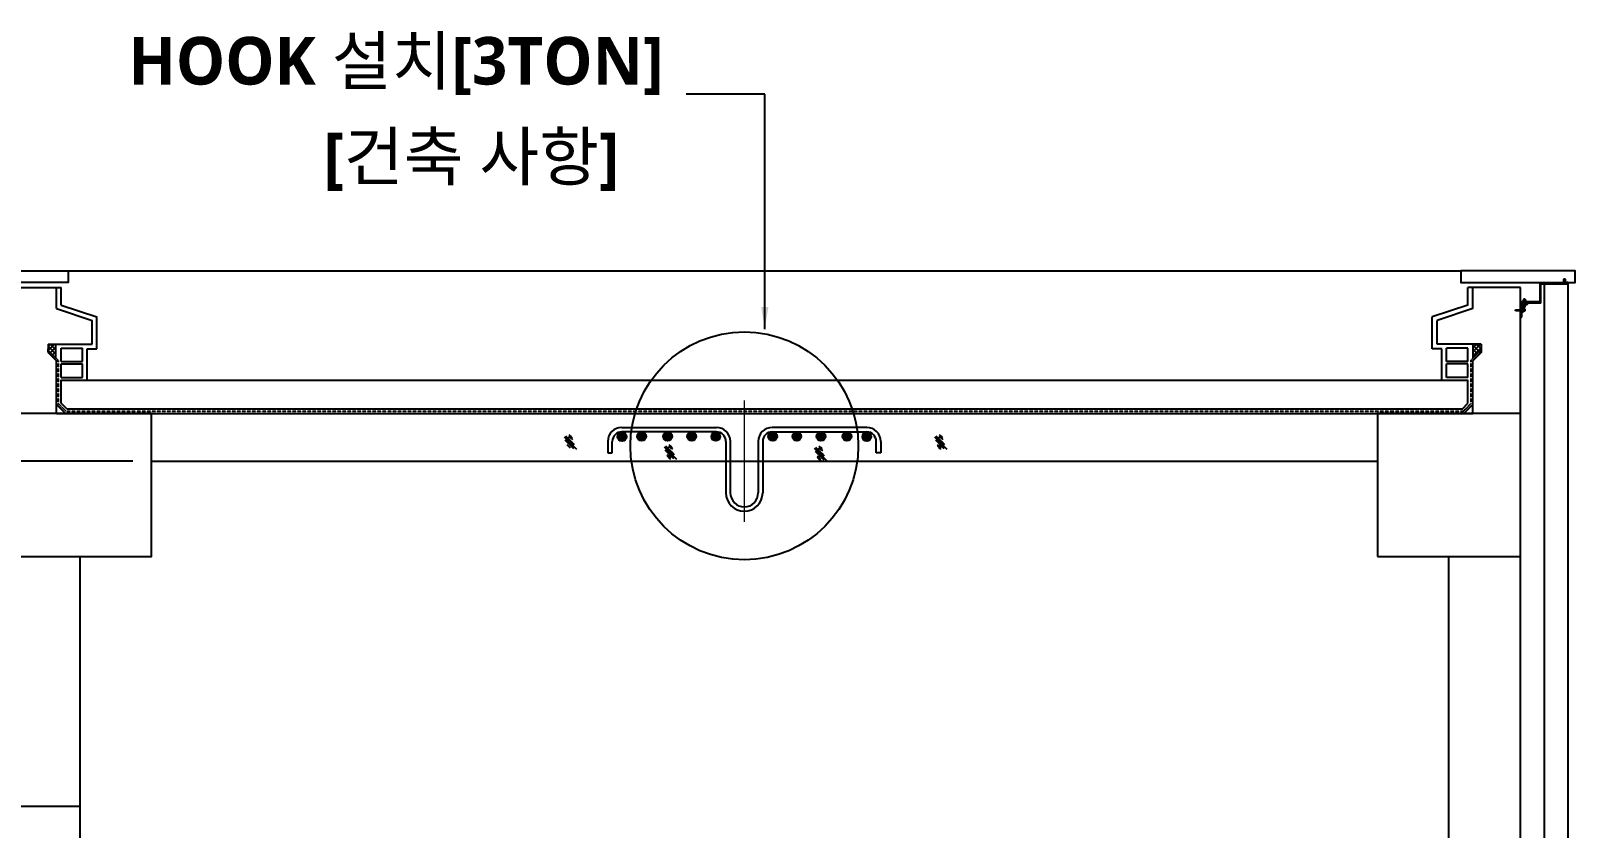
# Model space of a CAD drawing. Header units: millimetres. Extents: x 2370 to 266135, y -585395 to 33485.
# Drawn here: x 64598 to 71085, y 17434 to 20784 of the extents above; entities that cross this region are included whole.
import ezdxf
from ezdxf.enums import TextEntityAlignment as Align
from ezdxf.lldxf.tags import DXFTag

# ---------------------------------------------------------------- set-up
doc = ezdxf.new("R2010")
doc.units = ezdxf.units.MM
doc.linetypes.add('HID', pattern=[1.5, 1, -0.5])
for name, color, linetype in [('0글씨', 3, 'Continuous'), ('15', 15, 'Continuous'), ('1하지1', 3, 'Continuous'), ('3', 3, 'Continuous'), ('A-FLOR-ROOF-FIN', 6, 'Continuous'), ('A-SECT-ELEV', 8, 'Continuous'), ('A-ST-CONC', 2, 'Continuous'), ('A-WALL-MASN', 3, 'Continuous'), ('AA-FIN2', 6, 'Continuous'), ('BW', 3, 'Continuous'), ('ELC', 9, 'Continuous'), ('ELE8', 8, 'Continuous'), ('FIN', 9, 'Continuous'), ('HH', 9, 'Continuous'), ('HID', 7, 'HID'), ('out-fin', 6, 'Continuous'), ('주단면도-1$0$A-FLOR-GW', 6, 'Continuous'), ('주단면도-1$0$A-ST-CONC', 2, 'Continuous')]:
    doc.layers.add(name, color=color, linetype=linetype)
doc.layers.add('사선', color=1, linetype='Continuous', lineweight=13)
doc.styles.add('SH_진천_나눔', font='')
doc.styles.get("Standard").update_dxf_attribs({"font": 'NanumGothicBold.ttf'})
doc.styles.get('SH_진천_나눔').set_extended_font_data('NanumGothic', bold=True)
tags = doc.linetypes.add('CENTER', pattern=[2, 1.25, -0.25, 0.25, -0.25]).pattern_tags.tags
tags[10:11] = [DXFTag(74, 4), DXFTag(75, 0), DXFTag(340, '0'), DXFTag(46, 1.0), DXFTag(50, 0.0), DXFTag(44, 0.0), DXFTag(45, 0.0)]
tags[8:9] = [DXFTag(74, 4), DXFTag(75, 0), DXFTag(340, '0'), DXFTag(46, 1.0), DXFTag(50, 0.0), DXFTag(44, 0.0), DXFTag(45, 0.0)]
tags[6:7] = [DXFTag(74, 4), DXFTag(75, 0), DXFTag(340, '0'), DXFTag(46, 1.0), DXFTag(50, 0.0), DXFTag(44, 0.0), DXFTag(45, 0.0)]
tags[4:5] = [DXFTag(74, 4), DXFTag(75, 0), DXFTag(340, '0'), DXFTag(46, 1.0), DXFTag(50, 0.0), DXFTag(44, 0.0), DXFTag(45, 0.0)]
doc.dimstyles.new('DIM-A-002-단면', dxfattribs={"dimscale": 330, "dimtxt": 1, "dimasz": 0.4, "dimexe": 0.2, "dimexo": 0.3, "dimgap": 0.4, "dimtad": 1, "dimdec": 0, "dimtxsty": 'Standard', "dimcen": 0, "dimclrd": 15, "dimclre": 15, "dimclrt": 3, "dimadec": 0, "dimazin": 0, "dimtfac": 1, "dimtmove": 0, "dimatfit": 3, "dimfxl": 1, "dimarcsym": 0})
doc.dimstyles.new('DIM-A-출입구 단면', dxfattribs={"dimscale": 230, "dimtxt": 1, "dimasz": 0.4, "dimexe": 0.2, "dimexo": 0.3, "dimgap": 0.4, "dimtad": 1, "dimdec": 0, "dimtxsty": 'Standard', "dimcen": 0, "dimclrd": 15, "dimclre": 15, "dimclrt": 3, "dimadec": 0, "dimazin": 0, "dimtfac": 1, "dimtmove": 0, "dimatfit": 3, "dimfxl": 1, "dimarcsym": 0})

# ---------------------------------------------------------------- blocks, each defined once
blk = doc.blocks.new('*D1318')
at = {"layer": '15', "color": 15, "lineweight": -2, "ltscale": 600}
for p, q in [((59600.9, 15558.2), (59600.9, 18312.7)), ((64705.6, 15426.2), (59534.9, 15426.2)), ((59600.9, 15426.2), (59600.9, 15326.2)), ((64705.6, 15326.2), (59534.9, 15326.2)), ((59600.9, 15194.2), (59600.9, 15062.2))]:
    blk.add_line(p, q, dxfattribs=at)
at = {"layer": '15', "color": 15}
for points in [[(59578.9, 15558.2), (59622.9, 15558.2), (59600.9, 15426.2)], [(59622.9, 15194.2), (59578.9, 15194.2), (59600.9, 15326.2)]]:
    blk.add_solid(points, dxfattribs=at)
at = {"layer": 'Defpoints', "color": 0}
for p in [(64804.6, 15426.2), (59600.9, 15326.2), (64804.6, 15326.2)]:
    blk.add_point(p, dxfattribs=at)
at = {"layer": '15', "color": 3, "ltscale": 600, "insert": (59252.3, 17264.5), "char_height": 330, "attachment_point": 5, "rotation": 90}
blk.add_mtext('무근 100', dxfattribs=at)
blk = doc.blocks.new('*D1322')
at = {"color": 15, "lineweight": -2}
for p, q in [((65026.1, 18976.2), (58405.3, 18976.2)), ((58471.3, 18844.2), (58471.3, 15558.2)), ((63648.9, 15426.2), (58405.3, 15426.2))]:
    blk.add_line(p, q, dxfattribs=at)
at = {"color": 15}
for points in [[(58493.3, 18844.2), (58449.3, 18844.2), (58471.3, 18976.2)], [(58449.3, 15558.2), (58493.3, 15558.2), (58471.3, 15426.2)]]:
    blk.add_solid(points, dxfattribs=at)
at = {"layer": 'Defpoints', "color": 0}
for p in [(65125.1, 18976.2), (58471.3, 15426.2), (63747.9, 15426.2)]:
    blk.add_point(p, dxfattribs=at)
at = {"color": 3, "ltscale": 600, "insert": (58157.2, 17201.2), "char_height": 330, "attachment_point": 5, "rotation": 90}
blk.add_mtext('MR 3550', dxfattribs=at)

msp = doc.modelspace()

# ---------------------------------------------------------------- hatches: boundary and pattern name
at = {"layer": 'HH'}
h = msp.add_hatch(dxfattribs=at)
h.set_pattern_fill('ANSI37', color=256, scale=100, style=0)
h.set_pattern_definition([(45, (155056.295, 4944.821), (-8.8388348, 8.8388348), []), (135, (155056.295, 4944.821), (-8.8388348, -8.8388348), [])])
h.paths.add_polyline_path([(64702.6, 19467.3), (64669.6, 19467.3), (64669.6, 19441.5), (64702.6, 19408.5)])
h = msp.add_hatch(dxfattribs=at)
h.set_pattern_fill('ANSI37', color=256, scale=100, angle=180, style=0)
h.set_pattern_definition([(45, (158006.295, 4944.821), (-8.8388348, 8.8388348), []), (135, (158006.295, 4944.821), (-8.8388348, -8.8388348), [])])
h.paths.add_polyline_path([(70656.6, 19467.3), (70689.6, 19467.3), (70689.6, 19441.5), (70656.6, 19408.5)])

# ---------------------------------------------------------------- linework, layer by layer
at = {"color": 4}
for p, q in [((67081.6, 19060.3), (67062.2, 19079.7)), ((67079.1, 19060.4), (67062.3, 19077.2)), ((67083.8, 19060.5), (67062.4, 19081.9)), ((67076.1, 19060.9), (67062.8, 19074.2)), ((67085.8, 19060.9), (67062.9, 19083.9)), ((67087.6, 19061.5), (67063.5, 19085.7)), ((67089.3, 19062.3), (67064.2, 19087.4)), ((67090.9, 19063.2), (67065.1, 19088.9)), ((67092.3, 19064.2), (67066.1, 19090.4)), ((67093.6, 19065.3), (67067.2, 19091.7)), ((67094.8, 19066.5), (67068.5, 19092.9)), ((67095.9, 19067.9), (67069.8, 19094)), ((67096.9, 19069.3), (67071.3, 19094.9)), ((67097.7, 19070.9), (67072.9, 19095.8)), ((67098.4, 19072.6), (67074.6, 19096.5)), ((67099, 19074.5), (67076.5, 19097.1)), ((67099.4, 19076.6), (67078.5, 19097.4)), ((67099.5, 19078.9), (67080.8, 19097.6)), ((67099.4, 19081.5), (67083.4, 19097.4)), ((67098.6, 19084.6), (67086.5, 19096.7)), ((67096.4, 19089.3), (67091.2, 19094.4)), ((67163.4, 19061.5), (67144.7, 19080.2)), ((67165.7, 19061.6), (67144.8, 19082.5)), ((67160.8, 19061.7), (67144.9, 19077.6)), ((67167.7, 19062), (67145.2, 19084.5)), ((67157.6, 19062.4), (67145.6, 19074.4)), ((67169.6, 19062.6), (67145.8, 19086.4)), ((67171.3, 19063.3), (67146.5, 19088.1)), ((67172.9, 19064.1), (67147.3, 19089.7)), ((67174.4, 19065.1), (67148.3, 19091.2)), ((67175.7, 19066.2), (67149.4, 19092.5)), ((67177, 19067.4), (67150.6, 19093.8)), ((67178.1, 19068.7), (67151.9, 19094.9)), ((67179.1, 19070.1), (67153.3, 19095.9)), ((67180, 19071.7), (67154.9, 19096.8)), ((67180.7, 19073.4), (67156.5, 19097.5)), ((67181.3, 19075.2), (67158.4, 19098.1)), ((67181.8, 19077.2), (67160.4, 19098.6)), ((67182, 19079.4), (67162.6, 19098.8)), ((67181.9, 19081.9), (67165.1, 19098.7)), ((67181.4, 19084.8), (67168, 19098.2)), ((67179.9, 19088.8), (67172, 19096.7)), ((67272.9, 19061.5), (67253.6, 19080.8)), ((67270.4, 19061.6), (67253.7, 19078.3)), ((67275.1, 19061.7), (67253.8, 19083)), ((67277.1, 19062.2), (67254.2, 19085.1)), ((67267.4, 19062.2), (67254.2, 19075.3)), ((67278.9, 19062.8), (67254.8, 19086.9)), ((67280.6, 19063.5), (67255.6, 19088.6)), ((67282.2, 19064.4), (67256.4, 19090.1)), ((67283.6, 19065.4), (67257.4, 19091.6)), ((67284.9, 19066.5), (67258.6, 19092.9)), ((67286.1, 19067.7), (67259.8, 19094.1)), ((67287.2, 19069.1), (67261.1, 19095.2)), ((67288.2, 19070.5), (67262.6, 19096.1)), ((67289.1, 19072.1), (67264.2, 19097)), ((67289.8, 19073.8), (67265.9, 19097.7)), ((67290.3, 19075.7), (67267.7, 19098.3)), ((67290.7, 19077.7), (67269.8, 19098.7)), ((67290.9, 19080), (67272.1, 19098.8)), ((67290.7, 19082.6), (67274.7, 19098.7)), ((67290.1, 19085.7), (67277.8, 19098)), ((67375, 19061.5), (67355.2, 19081.4)), ((67372.6, 19061.5), (67355.2, 19079)), ((67377.2, 19061.8), (67355.4, 19083.6)), ((67369.8, 19061.9), (67355.6, 19076.1)), ((67379.1, 19062.3), (67355.9, 19085.5)), ((67380.9, 19062.9), (67356.5, 19087.3)), ((67366.1, 19063.1), (67356.8, 19072.5)), ((67382.6, 19063.7), (67357.3, 19089)), ((67384.1, 19064.6), (67358.2, 19090.5)), ((67385.5, 19065.6), (67359.3, 19091.9)), ((67386.8, 19066.8), (67360.4, 19093.2)), ((67388, 19068), (67361.7, 19094.3)), ((67389, 19069.4), (67363, 19095.4)), ((67390, 19070.9), (67364.5, 19096.4)), ((67390.8, 19072.5), (67366.1, 19097.2)), ((67391.5, 19074.3), (67367.9, 19097.9)), ((67392, 19076.2), (67369.8, 19098.4)), ((67392.3, 19078.3), (67371.9, 19098.7)), ((67392.4, 19080.6), (67374.2, 19098.8)), ((67392.2, 19083.3), (67376.9, 19098.5)), ((67391.3, 19086.6), (67380.3, 19097.6)), ((67474.6, 19060.8), (67456.2, 19079.3)), ((67477, 19060.9), (67456.3, 19081.6)), ((67472, 19061), (67456.4, 19076.6)), ((67479, 19061.3), (67456.6, 19083.7)), ((67480.9, 19061.8), (67457.2, 19085.6)), ((67468.8, 19061.8), (67457.2, 19073.4)), ((67482.7, 19062.5), (67457.9, 19087.3)), ((67484.3, 19063.4), (67458.7, 19088.9)), ((67485.7, 19064.3), (67459.7, 19090.4)), ((67487.1, 19065.4), (67460.8, 19091.7)), ((67488.3, 19066.6), (67461.9, 19093)), ((67489.5, 19067.9), (67463.2, 19094.1)), ((67490.5, 19069.3), (67464.7, 19095.1)), ((67491.4, 19070.8), (67466.2, 19096)), ((67492.1, 19072.5), (67467.9, 19096.8)), ((67492.8, 19074.3), (67469.7, 19097.4)), ((67493.2, 19076.3), (67471.7, 19097.8)), ((67493.5, 19078.5), (67473.8, 19098.1)), ((67493.4, 19080.9), (67476.3, 19098.1)), ((67493, 19083.8), (67479.2, 19097.6)), ((67491.6, 19087.6), (67483, 19096.2)), ((67713.1, 19061.3), (67695.4, 19079)), ((67715.5, 19061.4), (67695.5, 19081.4)), ((67717.6, 19061.7), (67695.8, 19083.5)), ((67710.3, 19061.7), (67695.8, 19076.2)), ((67719.6, 19062.2), (67696.3, 19085.5)), ((67721.4, 19062.8), (67696.9, 19087.3)), ((67706.8, 19062.8), (67696.9, 19072.7)), ((67723, 19063.6), (67697.7, 19088.9)), ((67724.5, 19064.5), (67698.6, 19090.4)), ((67725.9, 19065.6), (67699.7, 19091.8)), ((67727.2, 19066.7), (67700.8, 19093.1)), ((67728.4, 19068), (67702.1, 19094.3)), ((67729.4, 19069.4), (67703.5, 19095.3)), ((67730.4, 19070.9), (67704.9, 19096.3)), ((67731.2, 19072.5), (67706.6, 19097.1)), ((67731.8, 19074.2), (67708.3, 19097.7)), ((67732.3, 19076.2), (67710.3, 19098.3)), ((67732.7, 19078.3), (67712.4, 19098.6)), ((67732.7, 19080.6), (67714.7, 19098.6)), ((67732.4, 19083.4), (67717.5, 19098.3)), ((67731.5, 19086.8), (67720.9, 19097.4)), ((67815.5, 19061.5), (67796.5, 19080.4)), ((67817.7, 19061.7), (67796.7, 19082.7)), ((67812.9, 19061.6), (67796.7, 19077.9)), ((67819.8, 19062.1), (67797.1, 19084.7)), ((67809.8, 19062.3), (67797.3, 19074.8)), ((67821.6, 19062.6), (67797.7, 19086.6)), ((67823.3, 19063.4), (67798.4, 19088.3)), ((67824.9, 19064.2), (67799.3, 19089.9)), ((67826.4, 19065.2), (67800.2, 19091.3)), ((67827.7, 19066.3), (67801.3, 19092.7)), ((67828.9, 19067.5), (67802.6, 19093.9)), ((67830, 19068.8), (67803.9, 19095)), ((67831, 19070.3), (67805.3, 19096)), ((67831.9, 19071.8), (67806.9, 19096.9)), ((67832.6, 19073.5), (67808.6, 19097.6)), ((67833.2, 19075.4), (67810.4, 19098.2)), ((67833.7, 19077.4), (67812.4, 19098.6)), ((67833.9, 19079.6), (67814.7, 19098.8)), ((67833.8, 19082.1), (67817.2, 19098.7)), ((67833.2, 19085.2), (67820.2, 19098.1)), ((67831.5, 19089.3), (67824.4, 19096.4)), ((67917.7, 19061.4), (67898.1, 19081)), ((67915.2, 19061.5), (67898.2, 19078.5)), ((67919.9, 19061.7), (67898.4, 19083.2)), ((67912.3, 19062), (67898.7, 19075.6)), ((67921.8, 19062.1), (67898.8, 19085.2)), ((67923.7, 19062.7), (67899.4, 19087)), ((67925.3, 19063.5), (67900.2, 19088.6)), ((67926.9, 19064.4), (67901.1, 19090.2)), ((67928.3, 19065.4), (67902.1, 19091.6)), ((67929.6, 19066.5), (67903.2, 19092.9)), ((67930.8, 19067.8), (67904.5, 19094.1)), ((67931.9, 19069.1), (67905.8, 19095.2)), ((67932.8, 19070.6), (67907.3, 19096.1)), ((67933.7, 19072.2), (67908.9, 19097)), ((67934.4, 19073.9), (67910.6, 19097.7)), ((67934.9, 19075.8), (67912.5, 19098.2)), ((67935.3, 19077.9), (67914.5, 19098.6)), ((67935.4, 19080.2), (67916.8, 19098.7)), ((67935.2, 19082.8), (67919.5, 19098.5)), ((67934.5, 19086), (67922.7, 19097.8)), ((68027.1, 19061.6), (68007, 19081.7)), ((68024.7, 19061.6), (68007, 19079.3)), ((68029.2, 19061.9), (68007.3, 19083.8)), ((68021.9, 19061.9), (68007.3, 19076.5)), ((68031.1, 19062.4), (68007.8, 19085.8)), ((68032.9, 19063.1), (68008.4, 19087.6)), ((68018.4, 19063), (68008.4, 19073)), ((68034.6, 19063.9), (68009.2, 19089.2)), ((68036.1, 19064.8), (68010.2, 19090.7)), ((68037.5, 19065.8), (68011.2, 19092.1)), ((68038.7, 19067), (68012.3, 19093.4)), ((68039.9, 19068.3), (68013.6, 19094.5)), ((68041, 19069.6), (68015, 19095.6)), ((68041.9, 19071.1), (68016.5, 19096.5)), ((68042.7, 19072.8), (68018.1, 19097.3)), ((68043.4, 19074.5), (68019.9, 19098)), ((68043.9, 19076.5), (68021.8, 19098.5)), ((68044.2, 19078.6), (68023.9, 19098.8)), ((68044.2, 19080.9), (68026.3, 19098.9)), ((68043.9, 19083.7), (68029.1, 19098.6)), ((68042.9, 19087.1), (68032.5, 19097.6)), ((68109.9, 19059.5), (68090.5, 19078.9)), ((68107.4, 19059.5), (68090.5, 19076.4)), ((68112.1, 19059.7), (68090.7, 19081.1)), ((68114.1, 19060.1), (68091.1, 19083.1)), ((68104.5, 19060), (68091.1, 19073.5)), ((68116, 19060.7), (68091.8, 19084.9)), ((68117.6, 19061.5), (68092.5, 19086.6)), ((68119.2, 19062.4), (68093.4, 19088.2)), ((68120.6, 19063.4), (68094.4, 19089.6)), ((68121.9, 19064.5), (68095.5, 19090.9)), ((68123.1, 19065.7), (68096.8, 19092.1)), ((68124.2, 19067.1), (68098.1, 19093.2)), ((68125.2, 19068.6), (68099.6, 19094.1)), ((68126, 19070.1), (68101.2, 19095)), ((68126.7, 19071.9), (68102.9, 19095.7)), ((68127.3, 19073.7), (68104.8, 19096.3)), ((68127.6, 19075.8), (68106.8, 19096.6)), ((68127.8, 19078.1), (68109.1, 19096.8)), ((68127.6, 19080.7), (68111.7, 19096.6)), ((68126.9, 19083.9), (68114.9, 19095.9)), ((68124.5, 19088.7), (68119.7, 19093.5)), ((67072.2, 19062.4), (67064.3, 19070.2)), ((67152.9, 19064.7), (67147.9, 19069.7)), ((67263.3, 19063.8), (67255.8, 19071.3)), ((67463.6, 19064.6), (67460, 19068.2)), ((67805.4, 19064.3), (67799.3, 19070.4)), ((67908.4, 19063.4), (67900.1, 19071.7)), ((68100.6, 19061.5), (68092.5, 19069.5))]:
    msp.add_line(p, q, dxfattribs=at)
for p, q in [((67079.9, 19117.5), (67477.2, 19117.5)), ((67477.2, 19098.9), (67079.9, 19098.9)), ((67287.9, 19090.3), (67282.3, 19095.9)), ((68109, 19117.5), (67711.8, 19117.5)), ((67711.8, 19098.9), (68109, 19098.9)), ((67931.9, 19091), (67927.6, 19095.2)), ((67021.3, 19058.9), (67021.3, 19010.9)), ((67021.3, 19010.9), (67039.9, 19010.9)), ((67039.9, 19010.9), (67039.9, 19058.9)), ((67517.2, 19058.9), (67517.2, 18842.9)), ((67535.8, 19058.9), (67535.8, 18842.9)), ((67653.1, 19058.9), (67653.1, 18842.9)), ((67671.8, 19058.9), (67671.8, 18842.9)), ((68149, 19010.9), (68149, 19058.9)), ((68167.7, 19010.9), (68149, 19010.9)), ((68167.7, 19058.9), (68167.7, 19010.9))]:
    msp.add_line(p, q)
for centre in [(67080.9, 19078.9), (67163.4, 19080.2), (67272.2, 19080.2), (67373.8, 19080.1), (67474.8, 19079.5)]:
    msp.add_circle(centre, 18.7, dxfattribs=at)
at = {"color": 4, "linetype": 'Continuous'}
for centre, radius in [((67714.1, 19080.1), 18.6), ((67815.2, 19080.1), 18.7), ((67916.7, 19080.1), 18.7), ((68025.6, 19080.1), 18.7), ((68109.1, 19078.5), 18.7)]:
    msp.add_circle(centre, radius, dxfattribs=at)
for centre, radius, start, end in [((67079.9, 19058.9), 58.7, 90, 180), ((67079.9, 19058.9), 40, 90, 180), ((67477.2, 19058.9), 58.7, 0, 90), ((67477.2, 19058.9), 40, 0, 90), ((67711.8, 19058.9), 58.7, 90, 180), ((67711.8, 19058.9), 40, 90, 180), ((68109, 19058.9), 58.7, 0, 90), ((68109, 19058.9), 40, 0, 90), ((67594.5, 18842.9), 77.3, 180.00002, 0), ((67594.5, 18842.9), 58.7, 180.00002, 0)]:
    msp.add_arc(centre, radius, start, end)
at = {"layer": '1하지1'}
msp.add_circle((67594.7, 19040.5), 478.6, dxfattribs=at)
at = {"layer": '3'}
for p, q in [((66890.7, 19024.7), (66839, 19076.4)), ((66880.8, 19044.6), (66844.6, 19080.8)), ((66872.8, 19071.9), (66858.3, 19086.3)), ((66873.8, 19066.1), (66859.3, 19080.6)), ((68446.6, 19024.7), (68394.9, 19076.4)), ((68436.7, 19044.6), (68400.5, 19080.8)), ((68428.7, 19071.9), (68414.2, 19086.3)), ((68429.7, 19066.1), (68415.2, 19080.6)), ((66878.8, 19027.7), (66842.6, 19063.9)), ((66865.1, 19030.3), (66850.6, 19044.7)), ((67310.9, 18982.9), (67259.1, 19034.7)), ((67299, 18985.9), (67262.7, 19022.1)), ((67301, 19002.9), (67264.8, 19039.1)), ((67293, 19030.1), (67278.5, 19044.6)), ((67294, 19024.4), (67279.5, 19038.9)), ((67941.5, 18977), (67889.8, 19028.7)), ((67929.6, 18980), (67893.4, 19016.2)), ((67931.6, 18996.9), (67895.4, 19033.1)), ((67923.6, 19024.1), (67909.1, 19038.6)), ((67924.6, 19018.4), (67910.2, 19032.9)), ((68434.7, 19027.7), (68398.5, 19063.9)), ((68421, 19030.3), (68406.5, 19044.7)), ((68422, 19024.5), (68407.5, 19039)), ((67285.3, 18988.5), (67270.8, 19003)), ((67286.3, 18982.8), (67271.8, 18997.3)), ((67915.9, 18982.6), (67901.4, 18997)), ((67916.9, 18976.8), (67902.4, 18991.3))]:
    msp.add_line(p, q, dxfattribs=at)
for centre, radius in [((66859.6, 19077.1), 1.13), ((66864.7, 19079), 2.57), ((66866.6, 19073.3), 1.87), ((68415.5, 19077.1), 1.13), ((68420.6, 19079), 2.57), ((68422.5, 19073.3), 1.87), ((66858.7, 19059.7), 2.39), ((66857.9, 19052.4), 1.34), ((66867.7, 19052.8), 4.19), ((67278.9, 19018), 2.39), ((67278.1, 19010.7), 1.34), ((67279.7, 19035.3), 1.13), ((67284.8, 19037.3), 2.57), ((67287.9, 19011.1), 4.19), ((67286.7, 19031.6), 1.87), ((67909.5, 19012), 2.39), ((67910.4, 19029.4), 1.13), ((67915.5, 19031.3), 2.57), ((67918.5, 19005.1), 4.19), ((67917.4, 19025.6), 1.87), ((68411.3, 19039.6), 2.39), ((68414.6, 19059.7), 2.39), ((68413.8, 19052.4), 1.34), ((68415.7, 19030.6), 1.05), ((68423.6, 19052.8), 4.19), ((67275.5, 18997.9), 2.39), ((67279.9, 18988.9), 1.05), ((67906.2, 18991.9), 2.39), ((67908.7, 19004.7), 1.34), ((67910.6, 18982.9), 1.05)]:
    msp.add_circle(centre, radius, dxfattribs=at)
at = {"layer": 'A-FLOR-ROOF-FIN'}
for p, q in [((64724.6, 19219.6), (64724.6, 19317.3)), ((64724.6, 19316.2), (70634.6, 19316.2)), ((64724.6, 19219.6), (64724.6, 19316.2)), ((70634.6, 19219.6), (70634.6, 19317.3)), ((70634.6, 19219.6), (70634.6, 19316.2)), ((64748.1, 19196.2), (64724.6, 19219.6)), ((70611.2, 19196.2), (70634.6, 19219.6)), ((64748.1, 19196.2), (70611.2, 19196.2))]:
    msp.add_line(p, q, dxfattribs=at)
at = {"layer": 'A-SECT-ELEV'}
msp.add_line((64804.6, 15326.2), (64804.6, 17526.2), dxfattribs=at)
at = {"layer": 'A-ST-CONC'}
for p, q in [((64504.6, 19706.2), (64704.6, 19706.2)), ((64704.6, 19617.3), (64704.6, 19706.2)), ((70654.6, 19617.3), (70654.6, 19706.2)), ((70854.6, 19706.2), (70654.6, 19706.2)), ((64704.6, 19617.3), (64854.6, 19567.3)), ((70654.6, 19617.3), (70504.6, 19567.3)), ((64854.6, 19467.3), (64854.6, 19567.3)), ((70504.6, 19467.3), (70504.6, 19567.3)), ((64669.6, 19467.3), (64854.6, 19467.3)), ((64669.6, 19467.3), (64669.6, 19432.3)), ((70689.6, 19467.3), (70504.6, 19467.3)), ((70689.6, 19467.3), (70689.6, 19432.3)), ((64669.6, 19432.3), (64669.6, 19447.3)), ((64669.6, 19432.3), (64704.6, 19397.8)), ((64704.6, 19176.2), (64704.6, 19397.8)), ((70689.6, 19432.3), (70654.6, 19397.8)), ((70654.6, 19176.2), (70654.6, 19397.8)), ((70689.6, 19432.3), (70689.6, 19447.3)), ((64704.6, 19176.2), (70654.6, 19176.2)), ((65104.6, 18976.2), (70254.6, 18976.2))]:
    msp.add_line(p, q, dxfattribs=at)
for points in [[(64504.6, 18576.2), (65104.6, 18576.2), (65104.6, 19176.2), (64504.6, 19176.2)], [(70254.6, 18576.2), (70854.6, 18576.2), (70854.6, 19176.2), (70254.6, 19176.2)]]:
    msp.add_lwpolyline(points, close=True, dxfattribs=at)
at = {"layer": 'A-WALL-MASN'}
for p, q in [((64724.6, 19451.3), (64814.6, 19451.3)), ((64724.6, 19394.3), (64724.6, 19451.3)), ((64814.6, 19394.3), (64814.6, 19451.3)), ((70634.6, 19451.3), (70544.6, 19451.3)), ((70544.6, 19394.3), (70544.6, 19451.3)), ((70634.6, 19394.3), (70634.6, 19451.3)), ((64724.6, 19394.3), (64814.6, 19394.3)), ((64724.6, 19384.3), (64814.6, 19384.3)), ((64724.6, 19327.3), (64724.6, 19384.3)), ((64724.6, 19384.3), (64814.6, 19384.3)), ((70634.6, 19394.3), (70544.6, 19394.3)), ((70634.6, 19384.3), (70544.6, 19384.3)), ((70634.6, 19384.3), (70544.6, 19384.3)), ((70634.6, 19327.3), (70634.6, 19384.3)), ((64724.6, 19327.3), (64814.6, 19327.3)), ((70634.6, 19327.3), (70544.6, 19327.3))]:
    msp.add_line(p, q, dxfattribs=at)
at = {"layer": 'AA-FIN2'}
for p, q in [((64724.6, 19221.5), (64724.6, 19317.3)), ((70634.6, 19221.5), (70634.6, 19317.3))]:
    msp.add_line(p, q, dxfattribs=at)
for points in [[(64754.6, 19776.2), (64754.6, 19726.2), (64274.6, 19726.2), (64274.6, 19776.2)], [(70604.6, 19776.2), (70604.6, 19726.2), (71084.6, 19726.2), (71084.6, 19776.2)]]:
    msp.add_lwpolyline(points, close=True, dxfattribs=at)
at = {"layer": 'BW'}
for p, q in [((64814.6, 19327.3), (64814.6, 19384.3)), ((70544.6, 19327.3), (70544.6, 19384.3))]:
    msp.add_line(p, q, dxfattribs=at)
at = {"layer": 'ELC'}
for p, q in [((64702.6, 19408.5), (64702.6, 19467.3)), ((64702.6, 19408.5), (64702.6, 19467.3)), ((70656.6, 19408.5), (70656.6, 19467.3)), ((70656.6, 19408.5), (70656.6, 19467.3))]:
    msp.add_line(p, q, dxfattribs=at)
at = {"layer": 'ELE8', "color": 8}
msp.add_line((64754.6, 19776.2), (70604.6, 19776.2), dxfattribs=at)
at = {"layer": 'FIN'}
for p, q in [((64704.6, 19706.2), (64724.6, 19706.2)), ((64724.6, 19631.7), (64724.6, 19706.2)), ((70634.6, 19631.7), (70634.6, 19706.2)), ((70654.6, 19706.2), (70634.6, 19706.2)), ((64724.6, 19631.7), (64874.6, 19581.7)), ((70634.6, 19631.7), (70484.6, 19581.7)), ((64874.6, 19447.3), (64874.6, 19581.7)), ((70484.6, 19447.3), (70484.6, 19581.7)), ((64834.6, 19447.3), (64874.6, 19447.3)), ((64834.6, 19316.2), (64834.6, 19447.3)), ((70524.6, 19447.3), (70484.6, 19447.3)), ((70524.6, 19316.2), (70524.6, 19447.3))]:
    msp.add_line(p, q, dxfattribs=at)
at = {"layer": 'HH'}
for p, q in [((64742.6, 19176.2), (64704.6, 19214.2)), ((70616.6, 19176.2), (70654.6, 19214.2))]:
    msp.add_line(p, q, dxfattribs=at)
at = {"layer": 'HID', "color": 8}
for p, q in [((64712.6, 19398.5), (64669.6, 19441.5)), ((64712.6, 19398.5), (64712.6, 19217.5)), ((70646.6, 19398.5), (70689.6, 19441.5)), ((70646.6, 19398.5), (70646.6, 19217.5)), ((64743.9, 19186.2), (64712.6, 19217.5)), ((70615.3, 19186.2), (70646.6, 19217.5)), ((64743.9, 19186.2), (70615.3, 19186.2))]:
    msp.add_line(p, q, dxfattribs=at)
at = {"layer": 'out-fin'}
for p, q in [((71043.6, 19725.7), (70936, 19725.7)), ((70936, 19725.7), (70936, 19645.2)), ((71035.6, 19741.2), (71035.6, 19726.2)), ((71043.6, 19741.2), (71035.6, 19741.2)), ((71037.6, 19735.7), (71037.6, 19725.7)), ((71041.6, 19735.7), (71037.6, 19735.7)), ((71041.6, 19735.7), (71041.6, 19725.7)), ((71043.6, 19726.2), (71043.6, 19741.2)), ((71054.6, 19726.2), (71043.6, 19726.2)), ((71054.6, 19726.2), (71043.6, 19726.2)), ((71043.6, 19725.7), (71043.6, 19720.2)), ((70874.6, 19657), (70867.6, 19657)), ((70867.6, 19657), (70867.6, 19651.2)), ((70874.6, 19657), (70874.6, 19651.2)), ((70940.7, 19640.2), (70940.7, 19720.2)), ((71043.6, 19720.2), (70940.7, 19720.2)), ((71054.6, 19719.7), (70954.6, 19719.7)), ((70833.6, 19608.2), (70833.6, 19612.2)), ((70833.6, 19612.2), (70859.6, 19612.2)), ((70859.6, 19608.2), (70833.6, 19608.2)), ((70940.7, 19640.2), (70854.6, 19640.2)), ((70854.6, 19640.2), (70854.6, 19580.2)), ((70859.6, 19610.2), (70855.6, 19610.2)), ((70859.6, 19645.2), (70859.6, 19640.2)), ((70936, 19645.2), (70859.6, 19645.2)), ((70859.6, 19635.2), (70859.6, 19582.2)), ((70882.6, 19635.2), (70859.6, 19635.2)), ((70867.8, 19619), (70859.6, 19619)), ((70859.6, 19603), (70867.8, 19603)), ((70877.6, 19651.2), (70864.6, 19651.2)), ((70864.6, 19651.2), (70864.6, 19645.2)), ((70864.6, 19629.2), (70864.6, 19635.2)), ((70877.6, 19629.2), (70864.6, 19629.2)), ((70866.8, 19651.2), (70866.8, 19645.2)), ((70866.8, 19629.2), (70866.8, 19635.2)), ((70867.6, 19623.4), (70867.6, 19629.2)), ((70874.6, 19623.4), (70867.6, 19623.4)), ((70867.8, 19603), (70867.8, 19619)), ((70874.2, 19615), (70867.8, 19615)), ((70867.8, 19607), (70874.2, 19607)), ((70874.2, 19607), (70874.2, 19615)), ((70874.6, 19623.4), (70874.6, 19629.2)), ((70875.5, 19651.2), (70875.5, 19645.2)), ((70875.5, 19629.2), (70875.5, 19635.2)), ((70877.6, 19651.2), (70877.6, 19645.2)), ((70877.6, 19629.2), (70877.6, 19635.2)), ((70884.6, 19640.2), (70884.6, 19637.2)), ((70857.6, 19580.2), (70854.6, 19580.2))]:
    msp.add_line(p, q, dxfattribs=at)
msp.add_circle((71048.2, 19723.2), 3, dxfattribs=at)
for centre, radius, start, end in [((71054.6, 19722.9), 3.25, 90, 270), ((70882.6, 19637.2), 2, 270, 0), ((70857.6, 19582.2), 2, 270, 0)]:
    msp.add_arc(centre, radius, start, end, dxfattribs=at)
at = {"layer": '사선', "color": 1, "linetype": 'CENTER'}
msp.add_line((67594.5, 19231.1), (67594.5, 18721.3), dxfattribs=at)
at = {"layer": '주단면도-1$0$A-FLOR-GW'}
for p, q in [((70954.6, 19726.2), (70954.6, -9523.8)), ((71054.6, 19726.2), (71054.6, -9523.8))]:
    msp.add_line(p, q, dxfattribs=at)
at = {"layer": '주단면도-1$0$A-ST-CONC'}
for p, q in [((70854.6, -11573.8), (70854.6, 19706.2)), ((64804.6, 17526.2), (64804.6, 18576.2)), ((70554.6, 15176.2), (70554.6, 18576.2)), ((64504.6, 17526.2), (64804.6, 17526.2))]:
    msp.add_line(p, q, dxfattribs=at)

# ---------------------------------------------------------------- texts
at = {"layer": '0글씨', "style": 'SH_진천_나눔'}
for s, p in [('HOOK 설치[3TON]', (66131.4, 20498)), ('[건축 사항]', (66448.2, 20095.6))]:
    msp.add_text(s, height=200, dxfattribs=at).set_placement(p, align=Align.BOTTOM_CENTER)

# ---------------------------------------------------------------- dimensions: what is measured, and where the dimension line sits
dim = msp.add_linear_dim(base=(58471.3, 15426.2), p1=(65125.1, 18976.2), p2=(63747.9, 15426.2), angle=90, text='MR <>', dimstyle='DIM-A-002-단면')
dim.commit()
dim.dimension.update_dxf_attribs({"geometry": '*D1322', "text_midpoint": (58157.2, 17201.2)})
at = {"layer": '15', "ltscale": 600}
dim = msp.add_linear_dim(base=(59600.9, 15326.2), p1=(64804.6, 15426.2), p2=(64804.6, 15326.2), angle=90, text='무근 <>', dimstyle='DIM-A-002-단면', dxfattribs=at)
dim.commit()
dim.dimension.update_dxf_attribs({"geometry": '*D1318', "text_midpoint": (59600.9, 17264.5), "dimtype": 160})

# ---------------------------------------------------------------- leaders
at = {"layer": '15'}
msp.add_leader([(67680.7, 19531.1), (67680.7, 20518.3), (67350.5, 20518.3)], dimstyle='DIM-A-출입구 단면', dxfattribs=at)

doc.saveas('drawing.dxf')
